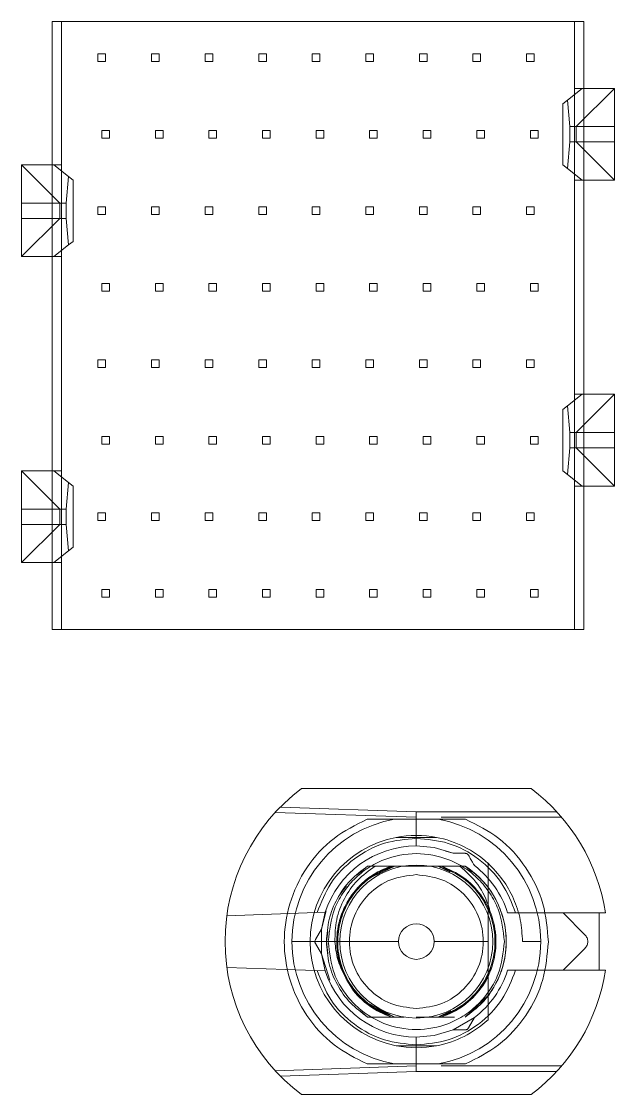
# Model space of a CAD drawing. Header units: millimetres. Extents: x -84 to 500, y -79 to 331.
# Drawn here: x 367.88 to 383.38, y 102.2 to 130.26 of the extents above; entities that cross this region are included whole.
import ezdxf
from ezdxf.lldxf.tags import DXFTag

# ---------------------------------------------------------------- set-up
doc = ezdxf.new("R2010")
doc.units = ezdxf.units.MM
tags = doc.linetypes.add('HIDDEN', pattern=[1.905, 1.27, -0.635]).pattern_tags.tags
tags[6:7] = [DXFTag(74, 4), DXFTag(75, 0), DXFTag(340, '0'), DXFTag(46, 1.0), DXFTag(50, 0.0), DXFTag(44, 0.0), DXFTag(45, 0.0)]
tags[4:5] = [DXFTag(74, 4), DXFTag(75, 0), DXFTag(340, '0'), DXFTag(46, 1.0), DXFTag(50, 0.0), DXFTag(44, 0.0), DXFTag(45, 0.0)]

msp = doc.modelspace()

# ---------------------------------------------------------------- linework, layer by layer
at = {"color": 7, "linetype": 'Continuous', "lineweight": 15}
for p, q in [((368.68, 130.26), (368.68, 126.51)), ((368.93, 130.26), (368.68, 130.26)), ((368.93, 130.26), (368.93, 126.51)), ((382.33, 130.26), (368.93, 130.26)), ((382.33, 128.51), (382.33, 130.26)), ((382.58, 130.26), (382.33, 130.26)), ((382.58, 130.26), (382.58, 128.51)), ((382.53, 128.51), (382.149, 128.205)), ((382.33, 128.51), (382.53, 128.51)), ((383.38, 128.51), (382.38, 127.51)), ((382.53, 128.51), (383.38, 128.51)), ((383.38, 128.51), (383.38, 127.51)), ((382.03, 128.11), (382.149, 128.205)), ((382.03, 126.51), (382.03, 128.11)), ((382.149, 128.205), (382.21, 127.51)), ((382.21, 127.51), (382.21, 127.11)), ((382.38, 127.51), (382.21, 127.51)), ((382.38, 127.11), (382.38, 127.51)), ((383.38, 127.51), (382.38, 127.51)), ((383.38, 127.51), (383.38, 127.11)), ((382.21, 127.11), (382.149, 126.415)), ((382.21, 127.11), (382.38, 127.11)), ((382.38, 127.11), (383.38, 126.11)), ((382.38, 127.11), (383.38, 127.11)), ((383.38, 127.11), (383.38, 126.11)), ((367.88, 126.51), (368.73, 126.51)), ((368.88, 125.51), (367.88, 126.51)), ((367.88, 125.51), (367.88, 126.51)), ((369.111, 126.205), (368.73, 126.51)), ((368.73, 126.51), (368.93, 126.51)), ((382.149, 126.415), (382.03, 126.51)), ((382.149, 126.415), (382.53, 126.11)), ((369.05, 125.51), (369.111, 126.205)), ((369.111, 126.205), (369.23, 126.11)), ((369.23, 126.11), (369.23, 124.51)), ((382.33, 120.51), (382.33, 126.11)), ((382.53, 126.11), (382.33, 126.11)), ((383.38, 126.11), (382.53, 126.11)), ((382.58, 126.11), (382.58, 120.51)), ((367.88, 125.11), (367.88, 125.51)), ((368.88, 125.51), (367.88, 125.51)), ((369.05, 125.51), (368.88, 125.51)), ((368.88, 125.51), (368.88, 125.11)), ((369.05, 125.11), (369.05, 125.51)), ((367.88, 125.11), (368.88, 125.11)), ((367.88, 124.11), (368.88, 125.11)), ((367.88, 124.11), (367.88, 125.11)), ((368.88, 125.11), (369.05, 125.11)), ((369.111, 124.415), (369.05, 125.11)), ((369.111, 124.415), (368.73, 124.11)), ((369.23, 124.51), (369.111, 124.415)), ((368.73, 124.11), (367.88, 124.11)), ((368.68, 118.51), (368.68, 124.11)), ((368.93, 124.11), (368.73, 124.11)), ((368.93, 124.11), (368.93, 118.51)), ((382.53, 120.51), (382.149, 120.205)), ((382.33, 120.51), (382.53, 120.51)), ((383.38, 120.51), (382.38, 119.51)), ((382.53, 120.51), (383.38, 120.51)), ((383.38, 120.51), (383.38, 119.51)), ((382.03, 120.11), (382.149, 120.205)), ((382.03, 118.51), (382.03, 120.11)), ((382.149, 120.205), (382.21, 119.51)), ((382.21, 119.51), (382.21, 119.11)), ((382.38, 119.51), (382.21, 119.51)), ((382.38, 119.11), (382.38, 119.51)), ((383.38, 119.51), (382.38, 119.51)), ((383.38, 119.51), (383.38, 119.11)), ((382.21, 119.11), (382.149, 118.415)), ((382.21, 119.11), (382.38, 119.11)), ((382.38, 119.11), (383.38, 118.11)), ((382.38, 119.11), (383.38, 119.11)), ((383.38, 119.11), (383.38, 118.11)), ((368.88, 117.51), (367.88, 118.51)), ((367.88, 117.51), (367.88, 118.51)), ((367.88, 118.51), (368.73, 118.51)), ((368.73, 118.51), (369.111, 118.205)), ((368.73, 118.51), (368.93, 118.51)), ((382.149, 118.415), (382.03, 118.51)), ((382.53, 118.11), (382.149, 118.415)), ((369.05, 117.51), (369.111, 118.205)), ((369.111, 118.205), (369.23, 118.11)), ((369.23, 118.11), (369.23, 116.51)), ((382.33, 114.36), (382.33, 118.11)), ((382.53, 118.11), (382.33, 118.11)), ((383.38, 118.11), (382.53, 118.11)), ((382.58, 118.11), (382.58, 114.36)), ((367.88, 117.11), (367.88, 117.51)), ((368.88, 117.51), (367.88, 117.51)), ((369.05, 117.51), (368.88, 117.51)), ((368.88, 117.51), (368.88, 117.11)), ((369.05, 117.11), (369.05, 117.51)), ((367.88, 116.11), (368.88, 117.11)), ((367.88, 117.11), (368.88, 117.11)), ((367.88, 116.11), (367.88, 117.11)), ((368.88, 117.11), (369.05, 117.11)), ((369.111, 116.415), (369.05, 117.11)), ((369.23, 116.51), (369.111, 116.415)), ((368.73, 116.11), (369.111, 116.415)), ((368.73, 116.11), (367.88, 116.11)), ((368.68, 114.36), (368.68, 116.11)), ((368.93, 116.11), (368.73, 116.11)), ((368.93, 116.11), (368.93, 114.36)), ((368.68, 114.36), (368.93, 114.36)), ((368.93, 114.36), (382.33, 114.36)), ((382.58, 114.36), (382.33, 114.36)), ((381.2, 110.2), (375.2, 110.2)), ((383.143, 106.95), (382.975, 106.95)), ((382.975, 105.45), (382.975, 106.95)), ((375.425, 106.2), (374.95, 106.2)), ((375.425, 106.2), (377.735, 106.2)), ((378.665, 106.2), (380.075, 106.2)), ((381.45, 106.2), (380.975, 106.2)), ((383.143, 105.45), (382.975, 105.45)), ((375.2, 102.2), (381.2, 102.2))]:
    msp.add_line(p, q, dxfattribs=at)
at = {"color": 7, "linetype": 'HIDDEN', "lineweight": 0}
for p, q in [((369.88, 129.41), (370.08, 129.41)), ((369.88, 129.41), (369.88, 129.21)), ((370.08, 129.41), (370.08, 129.21)), ((371.28, 129.41), (371.28, 129.21)), ((371.28, 129.41), (371.48, 129.41)), ((371.48, 129.41), (371.48, 129.21)), ((372.68, 129.41), (372.68, 129.21)), ((372.68, 129.41), (372.88, 129.41)), ((372.88, 129.41), (372.88, 129.21)), ((374.08, 129.41), (374.08, 129.21)), ((374.08, 129.41), (374.28, 129.41)), ((374.28, 129.41), (374.28, 129.21)), ((375.48, 129.41), (375.48, 129.21)), ((375.48, 129.41), (375.68, 129.41)), ((375.68, 129.41), (375.68, 129.21)), ((376.88, 129.41), (376.88, 129.21)), ((376.88, 129.41), (377.08, 129.41)), ((377.08, 129.41), (377.08, 129.21)), ((378.28, 129.41), (378.28, 129.21)), ((378.28, 129.41), (378.48, 129.41)), ((378.48, 129.41), (378.48, 129.21)), ((379.68, 129.41), (379.68, 129.21)), ((379.68, 129.41), (379.88, 129.41)), ((379.88, 129.41), (379.88, 129.21)), ((381.08, 129.41), (381.28, 129.41)), ((381.08, 129.41), (381.08, 129.21)), ((381.28, 129.41), (381.28, 129.21)), ((370.08, 129.21), (369.88, 129.21)), ((371.48, 129.21), (371.28, 129.21)), ((372.88, 129.21), (372.68, 129.21)), ((374.28, 129.21), (374.08, 129.21)), ((375.68, 129.21), (375.48, 129.21)), ((377.08, 129.21), (376.88, 129.21)), ((378.48, 129.21), (378.28, 129.21)), ((379.88, 129.21), (379.68, 129.21)), ((381.28, 129.21), (381.08, 129.21)), ((382.33, 126.11), (382.33, 128.51)), ((382.58, 128.51), (382.58, 126.11)), ((369.98, 127.41), (370.18, 127.41)), ((369.98, 127.21), (369.98, 127.41)), ((370.18, 127.41), (370.18, 127.21)), ((371.38, 127.21), (371.38, 127.41)), ((371.38, 127.41), (371.58, 127.41)), ((371.58, 127.41), (371.58, 127.21)), ((372.78, 127.41), (372.98, 127.41)), ((372.78, 127.21), (372.78, 127.41)), ((372.98, 127.41), (372.98, 127.21)), ((374.18, 127.41), (374.38, 127.41)), ((374.18, 127.21), (374.18, 127.41)), ((374.38, 127.41), (374.38, 127.21)), ((375.58, 127.41), (375.78, 127.41)), ((375.58, 127.21), (375.58, 127.41)), ((375.78, 127.41), (375.78, 127.21)), ((376.98, 127.41), (377.18, 127.41)), ((376.98, 127.21), (376.98, 127.41)), ((377.18, 127.41), (377.18, 127.21)), ((378.38, 127.41), (378.58, 127.41)), ((378.38, 127.21), (378.38, 127.41)), ((378.58, 127.41), (378.58, 127.21)), ((379.78, 127.21), (379.78, 127.41)), ((379.78, 127.41), (379.98, 127.41)), ((379.98, 127.41), (379.98, 127.21)), ((381.18, 127.21), (381.18, 127.41)), ((381.18, 127.41), (381.38, 127.41)), ((381.38, 127.41), (381.38, 127.21)), ((369.98, 127.21), (370.18, 127.21)), ((371.38, 127.21), (371.58, 127.21)), ((372.78, 127.21), (372.98, 127.21)), ((374.18, 127.21), (374.38, 127.21)), ((375.58, 127.21), (375.78, 127.21)), ((376.98, 127.21), (377.18, 127.21)), ((378.38, 127.21), (378.58, 127.21)), ((379.78, 127.21), (379.98, 127.21)), ((381.18, 127.21), (381.38, 127.21)), ((368.68, 124.11), (368.68, 126.51)), ((368.93, 124.11), (368.93, 126.51)), ((369.88, 125.41), (369.88, 125.21)), ((369.88, 125.41), (370.08, 125.41)), ((370.08, 125.21), (369.88, 125.21)), ((370.08, 125.41), (370.08, 125.21)), ((371.28, 125.41), (371.28, 125.21)), ((371.28, 125.41), (371.48, 125.41)), ((371.48, 125.21), (371.28, 125.21)), ((371.48, 125.41), (371.48, 125.21)), ((372.68, 125.41), (372.88, 125.41)), ((372.68, 125.41), (372.68, 125.21)), ((372.88, 125.21), (372.68, 125.21)), ((372.88, 125.41), (372.88, 125.21)), ((374.08, 125.41), (374.28, 125.41)), ((374.08, 125.41), (374.08, 125.21)), ((374.28, 125.21), (374.08, 125.21)), ((374.28, 125.41), (374.28, 125.21)), ((375.48, 125.41), (375.48, 125.21)), ((375.48, 125.41), (375.68, 125.41)), ((375.68, 125.21), (375.48, 125.21)), ((375.68, 125.41), (375.68, 125.21)), ((376.88, 125.41), (377.08, 125.41)), ((376.88, 125.41), (376.88, 125.21)), ((377.08, 125.21), (376.88, 125.21)), ((377.08, 125.41), (377.08, 125.21)), ((378.28, 125.41), (378.48, 125.41)), ((378.28, 125.41), (378.28, 125.21)), ((378.48, 125.21), (378.28, 125.21)), ((378.48, 125.41), (378.48, 125.21)), ((379.68, 125.41), (379.68, 125.21)), ((379.68, 125.41), (379.88, 125.41)), ((379.88, 125.21), (379.68, 125.21)), ((379.88, 125.41), (379.88, 125.21)), ((381.08, 125.41), (381.08, 125.21)), ((381.08, 125.41), (381.28, 125.41)), ((381.28, 125.21), (381.08, 125.21)), ((381.28, 125.41), (381.28, 125.21)), ((369.98, 123.21), (369.98, 123.41)), ((369.98, 123.41), (370.18, 123.41)), ((369.98, 123.21), (370.18, 123.21)), ((370.18, 123.41), (370.18, 123.21)), ((371.38, 123.21), (371.38, 123.41)), ((371.38, 123.41), (371.58, 123.41)), ((371.38, 123.21), (371.58, 123.21)), ((371.58, 123.41), (371.58, 123.21)), ((372.78, 123.41), (372.98, 123.41)), ((372.78, 123.21), (372.78, 123.41)), ((372.78, 123.21), (372.98, 123.21)), ((372.98, 123.41), (372.98, 123.21)), ((374.18, 123.41), (374.38, 123.41)), ((374.18, 123.21), (374.18, 123.41)), ((374.18, 123.21), (374.38, 123.21)), ((374.38, 123.41), (374.38, 123.21)), ((375.58, 123.41), (375.78, 123.41)), ((375.58, 123.21), (375.58, 123.41)), ((375.58, 123.21), (375.78, 123.21)), ((375.78, 123.41), (375.78, 123.21)), ((376.98, 123.41), (377.18, 123.41)), ((376.98, 123.21), (376.98, 123.41)), ((376.98, 123.21), (377.18, 123.21)), ((377.18, 123.41), (377.18, 123.21)), ((378.38, 123.41), (378.58, 123.41)), ((378.38, 123.21), (378.38, 123.41)), ((378.38, 123.21), (378.58, 123.21)), ((378.58, 123.41), (378.58, 123.21)), ((379.78, 123.41), (379.98, 123.41)), ((379.78, 123.21), (379.78, 123.41)), ((379.78, 123.21), (379.98, 123.21)), ((379.98, 123.41), (379.98, 123.21)), ((381.18, 123.41), (381.38, 123.41)), ((381.18, 123.21), (381.18, 123.41)), ((381.18, 123.21), (381.38, 123.21)), ((381.38, 123.41), (381.38, 123.21)), ((369.88, 121.41), (369.88, 121.21)), ((369.88, 121.41), (370.08, 121.41)), ((370.08, 121.41), (370.08, 121.21)), ((371.28, 121.41), (371.28, 121.21)), ((371.28, 121.41), (371.48, 121.41)), ((371.48, 121.41), (371.48, 121.21)), ((372.68, 121.41), (372.68, 121.21)), ((372.68, 121.41), (372.88, 121.41)), ((372.88, 121.41), (372.88, 121.21)), ((374.08, 121.41), (374.08, 121.21)), ((374.08, 121.41), (374.28, 121.41)), ((374.28, 121.41), (374.28, 121.21)), ((375.48, 121.41), (375.48, 121.21)), ((375.48, 121.41), (375.68, 121.41)), ((375.68, 121.41), (375.68, 121.21)), ((376.88, 121.41), (376.88, 121.21)), ((376.88, 121.41), (377.08, 121.41)), ((377.08, 121.41), (377.08, 121.21)), ((378.28, 121.41), (378.48, 121.41)), ((378.28, 121.41), (378.28, 121.21)), ((378.48, 121.41), (378.48, 121.21)), ((379.68, 121.41), (379.68, 121.21)), ((379.68, 121.41), (379.88, 121.41)), ((379.88, 121.41), (379.88, 121.21)), ((381.08, 121.41), (381.28, 121.41)), ((381.08, 121.41), (381.08, 121.21)), ((381.28, 121.41), (381.28, 121.21)), ((370.08, 121.21), (369.88, 121.21)), ((371.48, 121.21), (371.28, 121.21)), ((372.88, 121.21), (372.68, 121.21)), ((374.28, 121.21), (374.08, 121.21)), ((375.68, 121.21), (375.48, 121.21)), ((377.08, 121.21), (376.88, 121.21)), ((378.48, 121.21), (378.28, 121.21)), ((379.88, 121.21), (379.68, 121.21)), ((381.28, 121.21), (381.08, 121.21)), ((382.33, 118.11), (382.33, 120.51)), ((382.58, 120.51), (382.58, 118.11)), ((369.98, 119.21), (369.98, 119.41)), ((369.98, 119.41), (370.18, 119.41)), ((370.18, 119.41), (370.18, 119.21)), ((371.38, 119.21), (371.38, 119.41)), ((371.38, 119.41), (371.58, 119.41)), ((371.58, 119.41), (371.58, 119.21)), ((372.78, 119.21), (372.78, 119.41)), ((372.78, 119.41), (372.98, 119.41)), ((372.98, 119.41), (372.98, 119.21)), ((374.18, 119.41), (374.38, 119.41)), ((374.18, 119.21), (374.18, 119.41)), ((374.38, 119.41), (374.38, 119.21)), ((375.58, 119.41), (375.78, 119.41)), ((375.58, 119.21), (375.58, 119.41)), ((375.78, 119.41), (375.78, 119.21)), ((376.98, 119.21), (376.98, 119.41)), ((376.98, 119.41), (377.18, 119.41)), ((377.18, 119.41), (377.18, 119.21)), ((378.38, 119.21), (378.38, 119.41)), ((378.38, 119.41), (378.58, 119.41)), ((378.58, 119.41), (378.58, 119.21)), ((379.78, 119.21), (379.78, 119.41)), ((379.78, 119.41), (379.98, 119.41)), ((379.98, 119.41), (379.98, 119.21)), ((381.18, 119.41), (381.38, 119.41)), ((381.18, 119.21), (381.18, 119.41)), ((381.38, 119.41), (381.38, 119.21)), ((369.98, 119.21), (370.18, 119.21)), ((371.38, 119.21), (371.58, 119.21)), ((372.78, 119.21), (372.98, 119.21)), ((374.18, 119.21), (374.38, 119.21)), ((375.58, 119.21), (375.78, 119.21)), ((376.98, 119.21), (377.18, 119.21)), ((378.38, 119.21), (378.58, 119.21)), ((379.78, 119.21), (379.98, 119.21)), ((381.18, 119.21), (381.38, 119.21)), ((368.68, 116.11), (368.68, 118.51)), ((368.93, 116.11), (368.93, 118.51)), ((369.88, 117.41), (369.88, 117.21)), ((369.88, 117.41), (370.08, 117.41)), ((370.08, 117.41), (370.08, 117.21)), ((371.28, 117.41), (371.48, 117.41)), ((371.28, 117.41), (371.28, 117.21)), ((371.48, 117.41), (371.48, 117.21)), ((372.68, 117.41), (372.68, 117.21)), ((372.68, 117.41), (372.88, 117.41)), ((372.88, 117.41), (372.88, 117.21)), ((374.08, 117.41), (374.08, 117.21)), ((374.08, 117.41), (374.28, 117.41)), ((374.28, 117.41), (374.28, 117.21)), ((375.48, 117.41), (375.48, 117.21)), ((375.48, 117.41), (375.68, 117.41)), ((375.68, 117.41), (375.68, 117.21)), ((376.88, 117.41), (376.88, 117.21)), ((376.88, 117.41), (377.08, 117.41)), ((377.08, 117.41), (377.08, 117.21)), ((378.28, 117.41), (378.28, 117.21)), ((378.28, 117.41), (378.48, 117.41)), ((378.48, 117.41), (378.48, 117.21)), ((379.68, 117.41), (379.88, 117.41)), ((379.68, 117.41), (379.68, 117.21)), ((379.88, 117.41), (379.88, 117.21)), ((381.08, 117.41), (381.28, 117.41)), ((381.08, 117.41), (381.08, 117.21)), ((381.28, 117.41), (381.28, 117.21)), ((370.08, 117.21), (369.88, 117.21)), ((371.48, 117.21), (371.28, 117.21)), ((372.88, 117.21), (372.68, 117.21)), ((374.28, 117.21), (374.08, 117.21)), ((375.68, 117.21), (375.48, 117.21)), ((377.08, 117.21), (376.88, 117.21)), ((378.48, 117.21), (378.28, 117.21)), ((379.88, 117.21), (379.68, 117.21)), ((381.28, 117.21), (381.08, 117.21)), ((369.98, 115.21), (369.98, 115.41)), ((369.98, 115.41), (370.18, 115.41)), ((370.18, 115.41), (370.18, 115.21)), ((371.38, 115.21), (371.38, 115.41)), ((371.38, 115.41), (371.58, 115.41)), ((371.58, 115.41), (371.58, 115.21)), ((372.78, 115.21), (372.78, 115.41)), ((372.78, 115.41), (372.98, 115.41)), ((372.98, 115.41), (372.98, 115.21)), ((374.18, 115.21), (374.18, 115.41)), ((374.18, 115.41), (374.38, 115.41)), ((374.38, 115.41), (374.38, 115.21)), ((375.58, 115.21), (375.58, 115.41)), ((375.58, 115.41), (375.78, 115.41)), ((375.78, 115.41), (375.78, 115.21)), ((376.98, 115.21), (376.98, 115.41)), ((376.98, 115.41), (377.18, 115.41)), ((377.18, 115.41), (377.18, 115.21)), ((378.38, 115.21), (378.38, 115.41)), ((378.38, 115.41), (378.58, 115.41)), ((378.58, 115.41), (378.58, 115.21)), ((379.78, 115.21), (379.78, 115.41)), ((379.78, 115.41), (379.98, 115.41)), ((379.98, 115.41), (379.98, 115.21)), ((381.18, 115.41), (381.38, 115.41)), ((381.18, 115.21), (381.18, 115.41)), ((381.38, 115.41), (381.38, 115.21)), ((369.98, 115.21), (370.18, 115.21)), ((371.38, 115.21), (371.58, 115.21)), ((372.78, 115.21), (372.98, 115.21)), ((374.18, 115.21), (374.38, 115.21)), ((375.58, 115.21), (375.78, 115.21)), ((376.98, 115.21), (377.18, 115.21)), ((378.38, 115.21), (378.58, 115.21)), ((379.78, 115.21), (379.98, 115.21)), ((381.18, 115.21), (381.38, 115.21)), ((374.647, 109.718), (378.2, 109.594)), ((378.2, 109.45), (374.514, 109.579)), ((378.2, 109.45), (378.2, 109.594)), ((378.2, 109.594), (381.871, 109.594)), ((378.2, 109.45), (378.2, 108.9)), ((382, 109.45), (378.85, 109.45)), ((378.2, 108.7), (378.2, 108.9)), ((379.16, 108.508), (378.958, 108.566)), ((379.16, 108.508), (379.475, 108.508)), ((376.926, 108.175), (376.653, 107.946)), ((377.549, 108.175), (376.926, 108.175)), ((377.549, 108.175), (377.037, 107.912)), ((377.077, 107.913), (377.634, 108.175)), ((377.634, 108.175), (377.077, 107.913)), ((377.077, 107.913), (377.634, 108.175)), ((377.634, 108.175), (377.077, 107.913)), ((377.885, 108.175), (377.127, 108.175)), ((377.127, 108.175), (377.549, 108.175)), ((378.515, 108.175), (377.885, 108.175)), ((379.474, 108.175), (378.515, 108.175)), ((378.766, 108.175), (379.083, 108.025)), ((379.079, 108.027), (378.766, 108.175)), ((379.201, 108.175), (378.851, 108.175)), ((378.851, 108.175), (379.201, 108.175)), ((379.166, 108.013), (378.851, 108.175)), ((379.652, 108.026), (379.474, 108.175)), ((376.375, 107.657), (376.165, 107.375)), ((373.246, 106.875), (375.82, 106.965)), ((375.84, 107.001), (375.721, 106.523)), ((375.721, 106.523), (375.82, 106.965)), ((380.794, 106.95), (382.975, 106.95)), ((382.035, 106.95), (382.608, 106.377)), ((375.563, 106.25), (375.721, 106.523)), ((375.721, 106.523), (375.721, 105.877)), ((375.883, 106.465), (375.85, 106.2)), ((375.721, 105.877), (375.563, 106.15)), ((375.85, 106.2), (375.891, 105.876)), ((375.85, 106.2), (375.889, 105.89)), ((375.82, 105.435), (375.721, 105.877)), ((375.721, 105.877), (375.941, 105.189)), ((382.608, 106.023), (382.035, 105.45)), ((375.82, 105.435), (373.246, 105.525)), ((382.975, 105.45), (380.794, 105.45)), ((380.089, 104.802), (379.474, 104.225)), ((376.729, 104.39), (376.926, 104.225)), ((377.634, 104.225), (376.929, 104.586)), ((377.035, 104.489), (377.549, 104.225)), ((377.549, 104.225), (377.035, 104.489)), ((377.634, 104.225), (377.102, 104.476)), ((377.102, 104.476), (377.634, 104.225)), ((377.634, 104.225), (377.102, 104.476)), ((377.102, 104.476), (377.634, 104.225)), ((377.102, 104.455), (377.549, 104.225)), ((377.549, 104.225), (377.102, 104.455)), ((377.634, 104.225), (377.164, 104.447)), ((377.164, 104.447), (377.634, 104.225)), ((379.105, 104.385), (378.766, 104.225)), ((378.766, 104.225), (379.105, 104.385)), ((379.423, 104.519), (378.851, 104.225)), ((379.423, 104.519), (378.851, 104.225)), ((379.474, 104.225), (379.71, 104.423)), ((376.787, 104.342), (376.926, 104.225)), ((377.199, 104.225), (376.926, 104.225)), ((376.926, 104.225), (377.549, 104.225)), ((377.634, 104.225), (377.885, 104.225)), ((378.2, 104.225), (378.468, 104.225)), ((378.282, 104.225), (378.515, 104.225)), ((378.515, 104.225), (378.766, 104.225)), ((378.851, 104.225), (379.092, 104.349)), ((379.201, 104.225), (378.851, 104.225)), ((379.16, 103.892), (379.719, 104.214)), ((379.719, 104.214), (379.562, 103.942)), ((378.2, 103.5), (378.2, 103.7)), ((377.676, 103.475), (377.676, 103.475)), ((378.2, 103.5), (378.2, 102.95)), ((374.514, 102.821), (378.2, 102.95)), ((378.2, 102.806), (374.647, 102.682)), ((378.2, 102.95), (378.2, 102.806)), ((381.871, 102.806), (378.2, 102.806)), ((378.85, 102.95), (382, 102.95))]:
    msp.add_line(p, q, dxfattribs=at)
at = {"color": 7, "linetype": 'HIDDEN', "lineweight": 0, "flags": 128}
for points in [[(378.2, 108.7), (378.666, 108.656), (379.16, 108.508)], [(376.926, 108.175), (376.926, 108.175)], [(376.926, 108.175), (376.926, 108.175)], [(376.926, 108.175), (376.926, 108.175)], [(376.926, 108.175), (376.926, 108.175)], [(376.926, 108.175), (376.926, 108.175)], [(376.926, 108.175), (376.926, 108.175)], [(376.926, 108.175), (376.926, 108.175)], [(377.885, 108.175), (377.885, 108.175)], [(378.515, 108.175), (378.515, 108.175)], [(379.474, 108.175), (379.474, 108.175)], [(379.474, 108.175), (379.474, 108.175)], [(379.474, 108.175), (379.474, 108.175)], [(379.474, 108.175), (379.474, 108.175)], [(379.474, 108.175), (379.474, 108.175)], [(379.474, 108.175), (379.474, 108.175)], [(379.474, 108.175), (379.474, 108.175)], [(379.474, 108.175), (379.474, 108.175)], [(377.173, 107.979), (377.173, 107.979)], [(376.421, 107.227), (376.421, 107.227)], [(380.129, 106.976), (380.133, 106.947), (380.133, 106.939), (380.133, 106.937), (380.132, 106.936), (380.132, 106.936), (380.132, 106.936), (380.132, 106.936), (380.132, 106.936), (380.132, 106.936), (380.132, 106.936), (380.132, 106.936), (380.132, 106.936), (380.133, 106.936), (380.133, 106.936), (380.133, 106.936), (380.133, 106.936), (380.133, 106.936), (380.133, 106.936), (380.133, 106.936), (380.132, 106.936), (380.132, 106.936), (380.132, 106.936), (380.132, 106.936), (380.132, 106.936), (380.132, 106.936), (380.132, 106.936), (380.132, 106.936), (380.132, 106.936), (380.131, 106.936), (380.131, 106.936), (380.128, 106.939), (380.064, 107.069), (379.977, 107.232)], [(376.926, 104.225), (376.926, 104.225)], [(377.634, 104.225), (377.634, 104.225)], [(377.634, 104.225), (377.634, 104.225)], [(377.634, 104.225), (377.634, 104.225)], [(377.634, 104.225), (377.634, 104.225)], [(377.634, 104.225), (377.634, 104.225)], [(377.634, 104.225), (377.634, 104.225)], [(377.634, 104.225), (377.634, 104.225)], [(377.634, 104.225), (377.634, 104.225)], [(378.766, 104.225), (378.766, 104.225)], [(378.766, 104.225), (378.766, 104.225)], [(378.766, 104.225), (378.766, 104.225)], [(378.766, 104.225), (378.766, 104.225)], [(378.766, 104.225), (378.766, 104.225)], [(379.474, 104.225), (379.474, 104.225)], [(379.16, 103.892), (378.666, 103.744), (378.192, 103.7)]]:
    msp.add_lwpolyline(points, dxfattribs=at)
at = {"color": 7, "linetype": 'HIDDEN', "lineweight": 0}
msp.add_circle((378.2, 106.2), 2, dxfattribs=at)
at = {"color": 7, "linetype": 'Continuous', "lineweight": 15}
for radius, start, end in [(5, 126.8699, 233.1301), (5, 8.6269, 53.1301), (3.25, 100.0633, 180), (3.25, 0, 79.9367), (2.775, 100.8929, 180), (2.775, 79.1067, 100.8938), (2.775, 47.4934, 79.1071), (0.465, 0, 180), (3.25, 180, 259.9367), (2.775, 180, 259.1071), (0.465, 180, 0), (3.25, 280.0633, 0), (5, 306.8699, 351.3731), (2.775, 280.8932, 312.5066), (2.775, 259.1068, 280.8929)]:
    msp.add_arc((378.2, 106.2), radius, start, end, dxfattribs=at)
at = {"color": 7, "linetype": 'HIDDEN', "lineweight": 0}
for radius, start, end in [(2.5, 90, 162.1843), (2.35, 323.5058, 57.1851), (2.5, 17.4576, 52.5798), (2.5, 197.8157, 270), (2.5, 307.4202, 342.5424)]:
    msp.add_arc((378.2, 106.2), radius, start, end, dxfattribs=at)
at = {"color": 7, "linetype": 'Continuous', "lineweight": 15}
for points, knots in [([(376.911, 103), (376.612, 103.151), (376, 103.46), (375.298, 104.243), (374.849, 105.183), (374.701, 106.2), (374.849, 107.217), (375.298, 108.157), (376, 108.94), (376.612, 109.249), (376.911, 109.4)], [0, 0, 0, 0, 0.122204, 0.25, 0.377796, 0.5, 0.622204, 0.75, 0.877796, 1, 1, 1, 1]), ([(377.632, 109.4), (377.632, 109.4), (377.63, 109.4), (377.619, 109.4), (377.575, 109.4), (377.379, 109.4), (377.145, 109.4), (376.949, 109.4), (376.911, 109.4)], [0, 0, 0, 0, 0.016929, 0.039301, 0.081695, 0.236198, 0.852157, 1, 1, 1, 1]), ([(378.768, 109.4), (378.592, 109.4), (378.24, 109.4), (377.846, 109.4), (377.654, 109.4), (377.632, 109.4)], [0, 0, 0, 0, 0.4691002, 0.9396132, 1, 1, 1, 1]), ([(379.489, 109.4), (379.355, 109.4), (379.181, 109.4), (378.987, 109.4), (378.906, 109.4), (378.852, 109.4), (378.813, 109.4), (378.786, 109.4), (378.772, 109.4), (378.768, 109.4), (378.768, 109.4), (378.768, 109.4)], [0, 0, 0, 0, 0.52193, 0.674707, 0.779637, 0.851731, 0.901665, 0.954566, 0.975881, 0.993094, 1, 1, 1, 1]), ([(379.489, 109.4), (379.789, 109.249), (380.402, 108.94), (381.1, 108.155), (381.566, 107.213), (381.622, 106.529), (381.65, 106.194)], [0, 0, 0, 0, 0.24439, 0.5, 0.75561, 1, 1, 1, 1]), ([(378.724, 108.925), (378.434, 108.925), (378.081, 108.925), (377.737, 108.925), (377.676, 108.925)], [0, 0, 0, 0, 0.821497, 1, 1, 1, 1]), ([(380.075, 106.2), (380.075, 106.395), (380.075, 106.899), (380.075, 107.581), (380.075, 108.03), (380.075, 108.246)], [0, 0, 0, 0, 0.246526, 0.63814, 1, 1, 1, 1]), ([(380.975, 106.2), (380.964, 106.392), (380.941, 106.775), (380.756, 107.324), (380.476, 107.832), (380.209, 108.108), (380.075, 108.246)], [0, 0, 0, 0, 0.25, 0.5, 0.75, 1, 1, 1, 1]), ([(381.65, 106.194), (381.621, 105.86), (381.563, 105.178), (381.097, 104.241), (380.4, 103.459), (379.788, 103.151), (379.489, 103)], [0, 0, 0, 0, 0.244424, 0.5, 0.755576, 1, 1, 1, 1]), ([(380.075, 104.154), (380.075, 104.592), (380.075, 105.195), (380.075, 105.984), (380.075, 106.2)], [0, 0, 0, 0, 0.725757, 1, 1, 1, 1]), ([(377.676, 103.475), (377.966, 103.475), (378.319, 103.475), (378.663, 103.475), (378.724, 103.475)], [0, 0, 0, 0, 0.821486, 1, 1, 1, 1]), ([(377.632, 103), (377.632, 103), (377.63, 103), (377.619, 103), (377.575, 103), (377.379, 103), (377.145, 103), (376.949, 103), (376.911, 103)], [0, 0, 0, 0, 0.0169294, 0.0393005, 0.081695, 0.2361978, 0.8521567, 1, 1, 1, 1]), ([(378.768, 103), (378.592, 103), (378.24, 103), (377.846, 103), (377.654, 103), (377.632, 103)], [0, 0, 0, 0, 0.4691, 0.939613, 1, 1, 1, 1]), ([(379.489, 103), (379.355, 103), (379.181, 103), (378.987, 103), (378.906, 103), (378.852, 103), (378.813, 103), (378.786, 103), (378.772, 103), (378.768, 103), (378.768, 103), (378.768, 103)], [0, 0, 0, 0, 0.5219302, 0.6747067, 0.7796367, 0.8517307, 0.9016652, 0.9545658, 0.9758811, 0.9930943, 1, 1, 1, 1])]:
    msp.add_open_spline(points, degree=3, knots=knots, dxfattribs=at)
at = {"color": 7, "linetype": 'HIDDEN', "lineweight": 0}
for points, knots in [([(378.2, 108.9), (377.918, 108.874), (377.339, 108.822), (376.554, 108.396), (375.925, 107.762), (375.712, 107.221), (375.608, 106.958)], [0, 0, 0, 0, 0.243423, 0.5, 0.756577, 1, 1, 1, 1]), ([(378.2, 108.9), (378.483, 108.874), (379.063, 108.821), (379.849, 108.393), (380.478, 107.757), (380.69, 107.214), (380.794, 106.95)], [0, 0, 0, 0, 0.243392, 0.5, 0.756608, 1, 1, 1, 1]), ([(375.9, 106.2), (375.931, 106.489), (375.979, 106.936), (376.265, 107.472), (376.562, 107.837), (376.928, 108.136), (377.464, 108.414), (378.2, 108.556), (378.936, 108.414), (379.472, 108.137), (379.838, 107.838), (380.135, 107.472), (380.421, 106.936), (380.469, 106.489), (380.5, 106.2)], [0, 0, 0, 0, 0.119721, 0.184824, 0.25, 0.315102, 0.380279, 0.5, 0.619721, 0.684824, 0.75, 0.815102, 0.880279, 1, 1, 1, 1]), ([(379.475, 108.508), (379.393, 108.508), (379.285, 108.508), (379.188, 108.508), (379.163, 108.508), (379.161, 108.508), (379.16, 108.508)], [0, 0, 0, 0, 0.638677, 0.843739, 0.924999, 1, 1, 1, 1]), ([(379.475, 108.508), (379.484, 108.508), (379.501, 108.506), (379.526, 108.496), (379.547, 108.48), (379.557, 108.466), (379.562, 108.458)], [0, 0, 0, 0, 0.250801, 0.5, 0.7492, 1, 1, 1, 1]), ([(379.562, 108.458), (379.558, 108.465), (379.552, 108.474), (379.538, 108.486), (379.531, 108.491), (379.526, 108.495), (379.52, 108.498), (379.511, 108.502), (379.493, 108.508), (379.483, 108.508), (379.475, 108.508)], [0, 0, 0, 0, 0.300148, 0.406676, 0.452606, 0.495873, 0.540099, 0.586724, 0.694539, 1, 1, 1, 1]), ([(379.719, 108.186), (379.719, 108.187), (379.717, 108.189), (379.705, 108.21), (379.675, 108.262), (379.625, 108.349), (379.584, 108.42), (379.562, 108.458)], [0, 0, 0, 0, 0.074114, 0.154923, 0.35991, 0.65372, 1, 1, 1, 1]), ([(377.127, 108.175), (376.964, 108.058), (376.641, 107.825), (376.3, 107.332), (376.086, 106.781), (376.076, 106.393), (376.071, 106.2)], [0, 0, 0, 0, 0.255054, 0.506739, 0.755054, 1, 1, 1, 1]), ([(377.549, 108.175), (377.412, 108.12), (377.137, 108.011), (376.781, 107.741), (376.487, 107.407), (376.271, 107.018), (376.142, 106.592), (376.106, 106.149), (376.16, 105.706), (376.272, 105.432), (376.328, 105.295)], [0, 0, 0, 0, 0.125, 0.25, 0.375, 0.5, 0.625, 0.75, 0.875, 1, 1, 1, 1]), ([(377.549, 104.225), (377.349, 104.312), (376.949, 104.485), (376.488, 104.963), (376.189, 105.548), (376.086, 106.2), (376.189, 106.852), (376.488, 107.436), (376.949, 107.915), (377.349, 108.088), (377.549, 108.175)], [0, 0, 0, 0, 0.125, 0.25, 0.375, 0.5, 0.625, 0.75, 0.875, 1, 1, 1, 1]), ([(376.929, 104.586), (376.79, 104.714), (376.514, 104.97), (376.25, 105.479), (376.126, 106.033), (376.159, 106.601), (376.344, 107.14), (376.668, 107.605), (377.104, 107.976), (377.458, 108.109), (377.634, 108.175)], [0, 0, 0, 0, 0.125, 0.25, 0.375001, 0.500001, 0.625001, 0.750001, 0.875, 1, 1, 1, 1]), ([(377.634, 108.175), (377.427, 108.094), (377.013, 107.932), (376.531, 107.456), (376.217, 106.864), (376.11, 106.2), (376.217, 105.536), (376.531, 104.944), (377.013, 104.468), (377.427, 104.306), (377.634, 104.225)], [0, 0, 0, 0, 0.125, 0.2499999, 0.3749999, 0.5, 0.625, 0.7499999, 0.8749999, 1, 1, 1, 1]), ([(377.634, 108.175), (377.634, 108.175), (377.633, 108.175), (377.626, 108.175), (377.599, 108.175), (377.571, 108.175), (377.549, 108.175)], [0, 0, 0, 0, 0.068863, 0.145381, 0.344814, 1, 1, 1, 1]), ([(377.634, 108.175), (377.634, 108.175), (377.633, 108.175), (377.626, 108.175), (377.599, 108.175), (377.571, 108.175), (377.549, 108.175)], [0, 0, 0, 0, 0.068947, 0.145569, 0.345136, 1, 1, 1, 1]), ([(377.549, 108.175), (377.571, 108.175), (377.599, 108.175), (377.626, 108.175), (377.633, 108.175), (377.634, 108.175), (377.634, 108.175)], [0, 0, 0, 0, 0.6595874, 0.8554208, 0.9305688, 1, 1, 1, 1]), ([(378.766, 108.175), (378.766, 108.175), (378.767, 108.175), (378.774, 108.175), (378.801, 108.175), (378.829, 108.175), (378.851, 108.175)], [0, 0, 0, 0, 0.068911, 0.145477, 0.344961, 1, 1, 1, 1]), ([(378.851, 108.175), (378.829, 108.175), (378.801, 108.175), (378.774, 108.175), (378.767, 108.175), (378.766, 108.175), (378.766, 108.175)], [0, 0, 0, 0, 0.6593264, 0.8552765, 0.9305099, 1, 1, 1, 1]), ([(378.766, 108.175), (378.766, 108.175), (378.767, 108.175), (378.774, 108.175), (378.801, 108.175), (378.829, 108.175), (378.851, 108.175)], [0, 0, 0, 0, 0.06884, 0.145314, 0.344679, 1, 1, 1, 1]), ([(378.851, 108.175), (378.829, 108.175), (378.801, 108.175), (378.774, 108.175), (378.767, 108.175), (378.766, 108.175), (378.766, 108.175)], [0, 0, 0, 0, 0.659561, 0.855379, 0.930537, 1, 1, 1, 1]), ([(378.766, 108.175), (378.973, 108.094), (379.387, 107.932), (379.869, 107.456), (380.183, 106.864), (380.29, 106.2), (380.183, 105.536), (379.869, 104.944), (379.387, 104.468), (378.973, 104.306), (378.766, 104.225)], [0, 0, 0, 0, 0.1249999, 0.2499999, 0.375, 0.5000001, 0.625, 0.75, 0.8750001, 1, 1, 1, 1]), ([(378.766, 104.225), (378.973, 104.306), (379.387, 104.468), (379.869, 104.944), (380.183, 105.536), (380.29, 106.2), (380.183, 106.864), (379.869, 107.456), (379.387, 107.932), (378.973, 108.094), (378.766, 108.175)], [0, 0, 0, 0, 0.125, 0.25, 0.375, 0.5, 0.625, 0.75, 0.875, 1, 1, 1, 1]), ([(378.766, 108.175), (378.973, 108.094), (379.387, 107.932), (379.869, 107.456), (380.183, 106.864), (380.29, 106.2), (380.183, 105.536), (379.869, 104.944), (379.387, 104.468), (378.973, 104.306), (378.766, 104.225)], [0, 0, 0, 0, 0.125, 0.25, 0.375, 0.5, 0.625, 0.75, 0.875, 1, 1, 1, 1]), ([(378.766, 104.225), (378.973, 104.306), (379.387, 104.468), (379.869, 104.944), (380.183, 105.536), (380.29, 106.2), (380.183, 106.864), (379.869, 107.456), (379.387, 107.932), (378.973, 108.094), (378.766, 108.175)], [0, 0, 0, 0, 0.125, 0.25, 0.375, 0.5, 0.625, 0.75, 0.875, 1, 1, 1, 1]), ([(378.766, 108.175), (378.973, 108.094), (379.387, 107.932), (379.869, 107.456), (380.183, 106.864), (380.29, 106.2), (380.183, 105.536), (379.869, 104.944), (379.387, 104.468), (378.973, 104.306), (378.766, 104.225)], [0, 0, 0, 0, 0.125, 0.25, 0.375, 0.5, 0.625, 0.75, 0.875, 1, 1, 1, 1]), ([(378.766, 104.225), (378.973, 104.306), (379.387, 104.468), (379.869, 104.944), (380.183, 105.536), (380.29, 106.2), (380.183, 106.864), (379.869, 107.456), (379.387, 107.932), (378.973, 108.094), (378.766, 108.175)], [0, 0, 0, 0, 0.1250001, 0.2500002, 0.3750001, 0.5, 0.625, 0.7499999, 0.8749999, 1, 1, 1, 1]), ([(379.575, 104.67), (379.685, 104.769), (379.955, 105.013), (380.208, 105.552), (380.315, 106.199), (380.211, 106.852), (379.912, 107.436), (379.451, 107.915), (379.051, 108.088), (378.851, 108.175)], [0, 0, 0, 0, 0.101378, 0.251148, 0.400918, 0.550689, 0.700459, 0.85023, 1, 1, 1, 1]), ([(378.851, 108.175), (379.051, 108.088), (379.451, 107.915), (379.912, 107.436), (380.211, 106.852), (380.315, 106.199), (380.207, 105.553), (379.973, 105.04), (379.728, 104.816), (379.644, 104.739)], [0, 0, 0, 0, 0.153218, 0.306436, 0.459655, 0.612873, 0.766091, 0.919309, 1, 1, 1, 1]), ([(378.851, 104.225), (379.051, 104.312), (379.451, 104.485), (379.912, 104.963), (380.211, 105.548), (380.314, 106.2), (380.211, 106.852), (379.912, 107.436), (379.451, 107.915), (379.051, 108.088), (378.851, 108.175)], [0, 0, 0, 0, 0.125, 0.25, 0.375, 0.5, 0.625, 0.75, 0.875, 1, 1, 1, 1]), ([(378.851, 108.175), (379.051, 108.088), (379.451, 107.915), (379.912, 107.436), (380.211, 106.852), (380.315, 106.199), (380.208, 105.552), (379.953, 105.009), (379.678, 104.762), (379.565, 104.66)], [0, 0, 0, 0, 0.149287, 0.298575, 0.447862, 0.59715, 0.746437, 0.895724, 1, 1, 1, 1]), ([(379.885, 104.981), (379.996, 105.169), (380.218, 105.544), (380.312, 106.201), (380.212, 106.851), (379.912, 107.437), (379.451, 107.915), (379.051, 108.088), (378.851, 108.175)], [0, 0, 0, 0, 0.166667, 0.333333, 0.5, 0.666667, 0.833333, 1, 1, 1, 1]), ([(378.851, 108.175), (379.051, 108.088), (379.451, 107.915), (379.912, 107.436), (380.211, 106.852), (380.314, 106.199), (380.209, 105.551), (379.928, 104.969), (379.615, 104.692), (379.465, 104.56)], [0, 0, 0, 0, 0.1445634, 0.2891268, 0.4336901, 0.5782535, 0.7228168, 0.8673802, 1, 1, 1, 1]), ([(379.339, 108.175), (379.506, 108.022), (379.84, 107.717), (380.054, 107.264), (380.12, 107.012), (380.129, 106.976)], [0, 0, 0, 0, 0.461832, 0.924144, 1, 1, 1, 1]), ([(380.794, 106.95), (380.766, 106.95), (380.711, 106.95), (380.643, 106.95), (380.593, 106.95), (380.588, 106.95), (380.585, 106.95)], [0, 0, 0, 0, 0.25862, 0.513617, 0.75609, 1, 1, 1, 1]), ([(380.5, 106.2), (380.469, 105.911), (380.421, 105.464), (380.135, 104.928), (379.838, 104.563), (379.472, 104.264), (378.936, 103.986), (378.2, 103.844), (377.464, 103.986), (376.928, 104.263), (376.562, 104.562), (376.265, 104.928), (375.979, 105.464), (375.931, 105.911), (375.9, 106.2)], [0, 0, 0, 0, 0.1197215, 0.1848235, 0.25, 0.315102, 0.3802785, 0.5, 0.6197215, 0.6848235, 0.75, 0.815102, 0.8802785, 1, 1, 1, 1]), ([(376.328, 105.295), (376.26, 105.438), (376.123, 105.725), (376.088, 106.041), (376.071, 106.2)], [0, 0, 0, 0, 0.497063, 1, 1, 1, 1]), ([(375.608, 105.442), (375.712, 105.179), (375.925, 104.638), (376.554, 104.004), (377.339, 103.578), (377.918, 103.526), (378.2, 103.5)], [0, 0, 0, 0, 0.243423, 0.5, 0.756577, 1, 1, 1, 1]), ([(376.26, 105.483), (376.336, 105.31), (376.498, 104.938), (376.952, 104.486), (377.35, 104.312), (377.549, 104.225)], [0, 0, 0, 0, 0.302544, 0.651272, 1, 1, 1, 1]), ([(376.328, 105.295), (376.41, 105.161), (376.574, 104.894), (376.811, 104.689), (376.929, 104.586)], [0, 0, 0, 0, 0.502467, 1, 1, 1, 1]), ([(380.794, 105.45), (380.69, 105.186), (380.478, 104.643), (379.849, 104.007), (379.063, 103.579), (378.483, 103.526), (378.2, 103.5)], [0, 0, 0, 0, 0.2433924, 0.5, 0.7566076, 1, 1, 1, 1]), ([(380.794, 105.45), (380.766, 105.45), (380.711, 105.45), (380.643, 105.45), (380.594, 105.45), (380.588, 105.45), (380.585, 105.45)], [0, 0, 0, 0, 0.2581054, 0.5125954, 0.7555938, 1, 1, 1, 1]), ([(379.872, 104.963), (379.73, 104.801), (379.447, 104.475), (379.05, 104.308), (378.851, 104.225)], [0, 0, 0, 0, 0.5, 1, 1, 1, 1]), ([(379.535, 104.638), (379.627, 104.725), (379.735, 104.826), (379.839, 104.94), (379.861, 104.959), (379.868, 104.963), (379.87, 104.964), (379.871, 104.964), (379.872, 104.963), (379.872, 104.963)], [0, 0, 0, 0, 0.8053593, 0.9459667, 0.9826923, 0.9932326, 0.9969187, 0.9985022, 1, 1, 1, 1]), ([(377.549, 104.225), (377.345, 104.308), (377.001, 104.447), (376.757, 104.725), (376.657, 104.838)], [0, 0, 0, 0, 0.59211, 1, 1, 1, 1]), ([(379.644, 104.739), (379.575, 104.662), (379.36, 104.424), (379.057, 104.305), (378.851, 104.225)], [0, 0, 0, 0, 0.321279, 1, 1, 1, 1]), ([(378.766, 104.225), (378.905, 104.273), (379.184, 104.37), (379.418, 104.549), (379.535, 104.638)], [0, 0, 0, 0, 0.500001, 1, 1, 1, 1]), ([(377.634, 104.225), (377.634, 104.225), (377.633, 104.225), (377.626, 104.225), (377.599, 104.225), (377.571, 104.225), (377.549, 104.225)], [0, 0, 0, 0, 0.0688677, 0.1454157, 0.3449093, 1, 1, 1, 1]), ([(377.549, 104.225), (377.571, 104.225), (377.599, 104.225), (377.626, 104.225), (377.633, 104.225), (377.634, 104.225), (377.634, 104.225)], [0, 0, 0, 0, 0.659358, 0.855274, 0.930498, 1, 1, 1, 1]), ([(377.634, 104.225), (377.634, 104.225), (377.633, 104.225), (377.626, 104.225), (377.599, 104.225), (377.571, 104.225), (377.549, 104.225)], [0, 0, 0, 0, 0.068948, 0.145582, 0.345171, 1, 1, 1, 1]), ([(378.766, 104.225), (378.766, 104.225), (378.767, 104.225), (378.774, 104.225), (378.801, 104.225), (378.829, 104.225), (378.851, 104.225)], [0, 0, 0, 0, 0.068898, 0.145453, 0.344929, 1, 1, 1, 1]), ([(378.851, 104.225), (378.829, 104.225), (378.801, 104.225), (378.774, 104.225), (378.767, 104.225), (378.766, 104.225), (378.766, 104.225)], [0, 0, 0, 0, 0.659471, 0.855328, 0.930516, 1, 1, 1, 1]), ([(379.562, 103.942), (379.603, 104.013), (379.657, 104.107), (379.705, 104.19), (379.717, 104.211), (379.719, 104.213), (379.719, 104.214)], [0, 0, 0, 0, 0.638721, 0.843752, 0.925004, 1, 1, 1, 1]), ([(379.475, 103.892), (379.393, 103.892), (379.285, 103.892), (379.188, 103.892), (379.163, 103.892), (379.161, 103.892), (379.16, 103.892)], [0, 0, 0, 0, 0.6387178, 0.8437471, 0.9250006, 1, 1, 1, 1]), ([(379.562, 103.942), (379.557, 103.934), (379.547, 103.92), (379.526, 103.904), (379.501, 103.894), (379.484, 103.892), (379.475, 103.892)], [0, 0, 0, 0, 0.250801, 0.5, 0.7492, 1, 1, 1, 1]), ([(379.475, 103.892), (379.483, 103.892), (379.493, 103.892), (379.51, 103.898), (379.519, 103.902), (379.525, 103.905), (379.53, 103.908), (379.538, 103.914), (379.552, 103.926), (379.557, 103.935), (379.562, 103.942)], [0, 0, 0, 0, 0.300148, 0.406676, 0.452606, 0.495873, 0.540099, 0.586724, 0.694539, 1, 1, 1, 1])]:
    msp.add_open_spline(points, degree=3, knots=knots, dxfattribs=at)
for points in [[(376.926, 108.175), (376.77, 108.057), (376.456, 107.822), (376.118, 107.335), (375.892, 106.787), (375.864, 106.396), (375.85, 106.2)], [(376.926, 108.175), (376.77, 108.057), (376.456, 107.822), (376.118, 107.335), (375.892, 106.787), (375.864, 106.396), (375.85, 106.2)], [(379.474, 104.225), (379.63, 104.343), (379.943, 104.578), (380.284, 105.065), (380.501, 105.613), (380.574, 106.2), (380.501, 106.787), (380.284, 107.335), (379.943, 107.822), (379.63, 108.057), (379.474, 108.175)], [(378.2, 104.45), (377.971, 104.476), (377.513, 104.529), (376.93, 104.934), (376.541, 105.512), (376.404, 106.2), (376.541, 106.888), (376.93, 107.466), (377.513, 107.871), (377.971, 107.924), (378.2, 107.95)], [(378.2, 107.95), (378.429, 107.924), (378.887, 107.871), (379.47, 107.466), (379.859, 106.888), (379.996, 106.2), (379.859, 105.512), (379.47, 104.934), (378.887, 104.529), (378.429, 104.476), (378.2, 104.45)], [(382.608, 106.377), (382.629, 106.351), (382.67, 106.299), (382.687, 106.2), (382.67, 106.101), (382.629, 106.049), (382.608, 106.023)], [(375.563, 106.15), (375.56, 106.158), (375.552, 106.174), (375.549, 106.2), (375.552, 106.226), (375.56, 106.242), (375.563, 106.25)], [(375.85, 106.2), (375.864, 106.004), (375.892, 105.613), (376.118, 105.065), (376.456, 104.578), (376.77, 104.343), (376.926, 104.225)], [(375.85, 106.2), (375.864, 106.004), (375.892, 105.613), (376.118, 105.065), (376.456, 104.578), (376.77, 104.343), (376.926, 104.225)], [(378.766, 104.225), (378.905, 104.273), (379.184, 104.37), (379.418, 104.549), (379.535, 104.638)]]:
    msp.add_open_spline(points, degree=3, dxfattribs=at)

doc.saveas('drawing.dxf')
